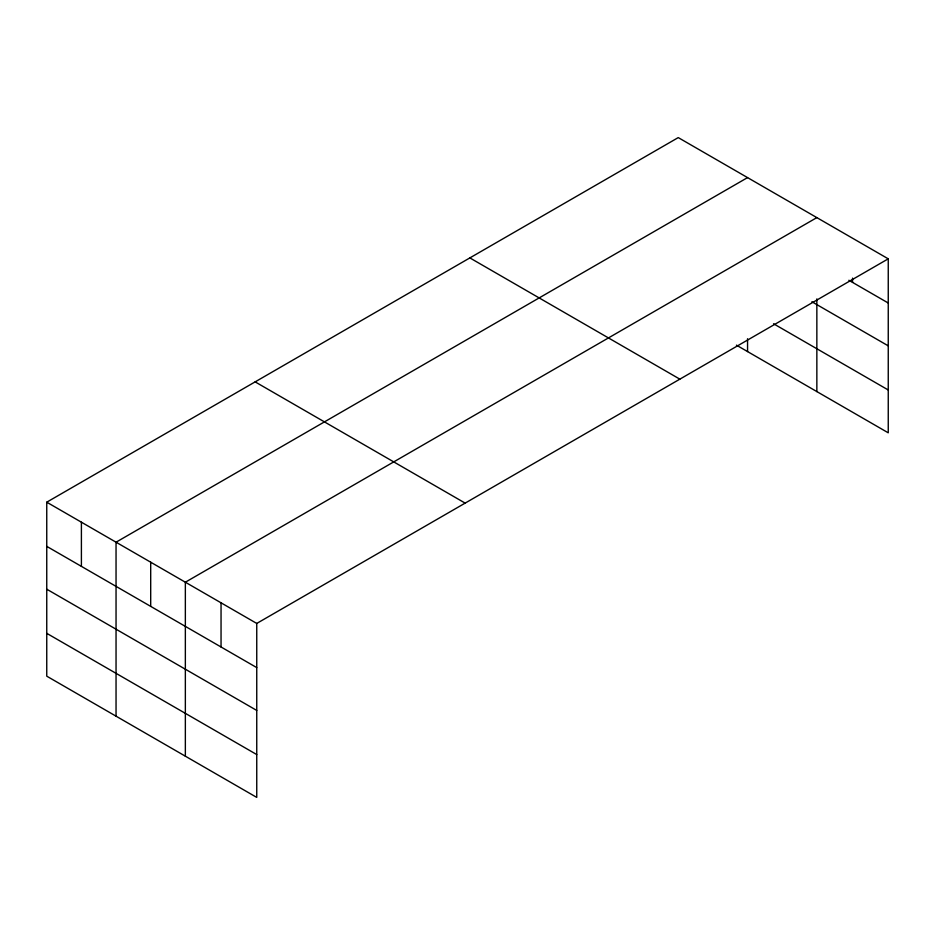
<?xml version="1.0" encoding="UTF-8"?>
<svg xmlns="http://www.w3.org/2000/svg" width="935" height="935" viewBox="0 0 935 935"><rect width="100%" height="100%" fill="white"/><g stroke="black" fill="none" stroke-linecap="round" stroke-linejoin="round"><path stroke-width="1.4" d="M46.75 502.188L256.751 623.435L256.751 797.403L46.75 676.169L46.75 502.188L678.249 137.597L888.25 258.831L888.25 432.811L736.418 345.144M747.556 177.603L116.045 542.207L116.045 716.175M816.851 217.61L185.352 582.213L185.352 756.181M256.751 623.435L888.25 258.831M848.863 280.266L888.25 303.01M811.896 301.76L888.25 345.845M773.537 323.744L888.25 389.977M469.861 257.908L679.85 379.154M255.15 381.877L465.139 503.112M46.75 546.367L256.751 667.602M46.75 589.202L256.751 710.436M46.75 633.334L256.751 754.568M852.556 278.127L852.556 282.405M816.851 298.908L816.851 391.59M747.556 338.727L747.556 351.572M221.046 602.818L221.046 646.997M150.699 562.204L150.699 606.383M81.403 522.197L81.403 566.376"/></g></svg>
